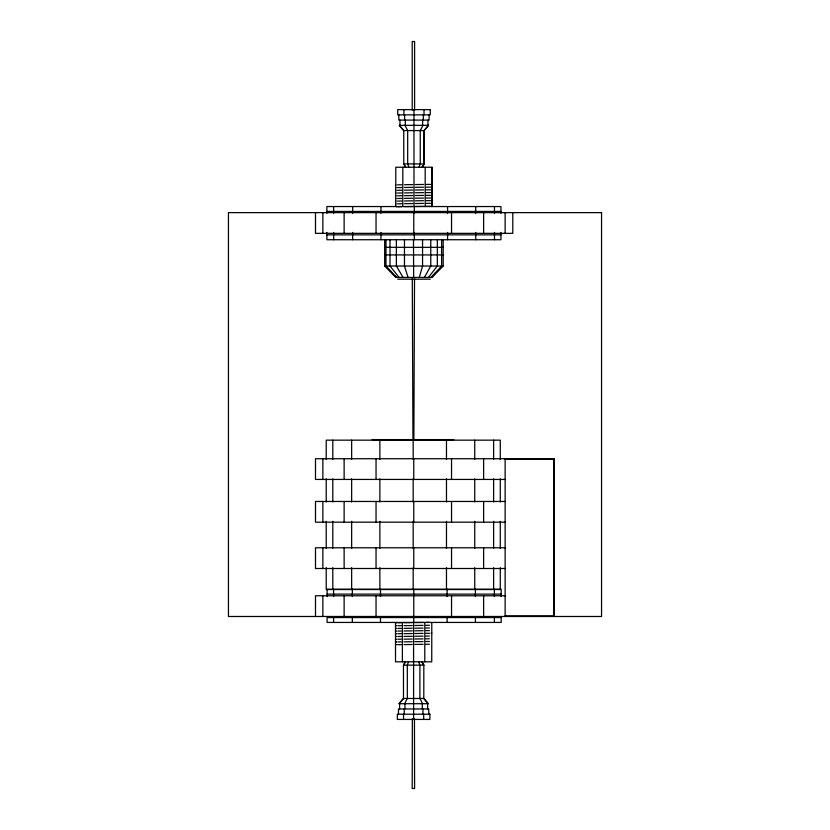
<?xml version="1.0" encoding="UTF-8"?>
<svg xmlns="http://www.w3.org/2000/svg" width="830" height="830" viewBox="0 0 830 830"><rect width="100%" height="100%" fill="white"/><g stroke="black" fill="none" stroke-linecap="round" stroke-linejoin="round"><path stroke-width="1.25" d="M412.354 718.562L412.209 788.5L414.595 788.5L414.45 718.562M414.523 278.714L413.848 440.108M419.264 277.438L422.553 266.025L422.553 239.735M419.046 167.255L420.25 163.915L420.25 130.58L422.989 125.34M408.526 661.811L407.323 665.141L407.323 698.476L404.584 703.716M424.348 277.438L430.77 266.025L430.77 239.735M424.078 163.915L422.159 167.255L424.109 163.915L424.109 130.58L428.488 125.34L399.323 125.34L403.743 130.58L403.774 163.915L405.673 167.255L403.774 163.915L424.109 163.915L424.078 130.58L428.529 125.34M428.405 277.438L437.337 266.025L437.337 239.735M399.085 703.716L403.494 698.476L403.463 665.141L405.393 661.811L403.494 665.141L423.829 665.141L423.798 698.476L428.218 703.716L399.043 703.716L403.463 698.476L423.829 698.476L428.249 703.716M431.05 277.438L441.612 266.025L441.612 239.735M431.216 277.438L435.314 273.049M443.179 239.735L443.179 266.025L432.025 277.438L395.827 277.438L384.674 266.025L384.674 239.735M395.537 633.715L396.367 633.684M396.325 206.774L396.367 206.805M431.247 633.228L431.766 633.207L431.206 633.197M396.367 628.393L395.557 628.424L396.294 628.435M396.367 641.891L395.557 641.912L396.294 641.922M397.477 184.851L401.73 184.779M397.477 187.611L401.73 187.528M397.477 190.309L401.73 190.226M397.477 193.048L401.73 192.965M397.477 195.807L401.73 195.724M397.477 198.484L401.73 198.412M397.477 201.099L401.73 201.016M397.477 203.807L401.73 203.724M397.477 206.753L401.73 206.67M429.401 622.324L425.842 622.396M429.401 625.27L425.842 625.332M429.401 627.978L425.842 628.04M429.401 630.582L425.842 630.655M429.401 633.269L425.842 633.332M429.401 636.029L425.842 636.102M429.401 638.768L425.842 638.83M429.401 641.466L425.842 641.528M429.401 644.215L425.842 644.288M404.469 184.727L412.718 184.602M404.469 187.487L412.718 187.352M404.469 190.184L412.718 190.06M404.469 192.913L412.718 192.788M404.469 195.683L412.718 195.548M404.469 198.36L412.718 198.235M404.469 200.974L412.718 200.85M404.469 203.682L412.718 203.547M404.469 206.618L412.718 206.494M423.113 622.438L414.855 622.562M423.113 625.384L414.855 625.509M423.113 628.092L414.855 628.217M423.113 630.696L414.855 630.831M423.113 633.383L414.855 633.508M423.113 636.143L414.855 636.268M423.113 638.882L414.855 639.007M423.113 641.58L414.855 641.704M423.113 644.329L414.855 644.454M415.374 184.561L423.591 184.457M415.374 187.321L423.591 187.207M415.374 190.018L423.591 189.914M415.374 192.747L423.591 192.643M415.374 195.517L423.591 195.403M415.374 198.194L423.591 198.09M415.374 200.808L423.591 200.704M415.374 203.516L423.591 203.402M415.374 206.463L423.591 206.348M412.199 622.604L403.982 622.708M412.199 625.55L403.982 625.654M412.199 628.248L403.982 628.362M412.199 630.862L403.982 630.976M412.199 633.549L403.982 633.653M412.199 636.309L403.982 636.413M412.199 639.038L403.982 639.152M412.199 641.746L403.982 641.849M412.199 644.495L403.982 644.599M426.298 184.426L430.48 184.385M426.298 187.175L430.48 187.144M426.298 189.883L430.48 189.842M426.298 192.612L430.48 192.57M426.298 195.372L430.48 195.341M426.298 198.059L430.48 198.017M426.298 200.673L430.48 200.632M426.298 203.371L430.48 203.34M426.298 206.317L430.48 206.276M401.274 622.739L397.778 622.78M401.274 625.685L397.778 625.716M401.274 628.393L397.778 628.424M401.274 631.008L397.778 631.039M401.274 633.684L397.778 633.715M401.274 636.444L397.778 636.486M401.274 639.183L397.778 639.214M401.274 641.88L397.778 641.912M401.274 644.64L397.601 644.671M396.294 633.726L395.537 633.726M424.109 130.58L403.743 130.58L399.365 125.34M326.896 211.422L500.957 211.422M326.896 234.849L500.957 234.849M384.674 247.33L443.179 247.33M384.674 254.924L443.179 254.924M384.674 266.025L443.179 266.025M397.767 279.191L430.293 279.191M372.151 439.589L453.782 439.589M505.128 459.322L554.305 459.322M505.418 479.439L315.493 479.439L315.493 458.731L554.305 458.731L554.305 616.483M505.418 501.465L315.493 501.465L315.493 522.184L505.418 522.184M505.418 547.779L315.493 547.779L315.493 568.498L505.418 568.498M327.103 594.124L501.175 594.124M505.418 595.764L315.493 595.764L315.493 616.483M505.128 615.881L554.305 615.881M396.636 277.438L385.971 266.025L385.971 239.735M395.038 275.539L396.802 277.438M399.126 277.438L390.007 266.025L390.007 239.735M403.069 277.438L396.377 266.025L396.377 239.735M404.967 125.34L407.675 130.58L407.675 163.915L408.858 167.255M422.605 703.716L419.897 698.476L419.897 665.141L418.714 661.811M408.08 277.438L404.469 266.025L404.469 239.735M412.967 440.108L412.292 278.714M413.651 277.438L413.485 239.735M553.714 458.731L553.703 616.483M512.784 212.625L512.784 233.344L315.493 233.344L315.493 212.625M505.729 458.731L505.729 459.322M505.729 615.881L505.729 616.483M505.128 212.625L505.128 233.344M505.128 458.731L505.128 616.483M501.175 596.562L501.175 589.238L327.103 589.238L327.103 596.562M500.957 213.372L500.957 206.546L326.896 206.546L326.896 213.372M500.957 232.41L500.957 239.735L326.896 239.735L326.896 232.41M500.283 459.478L500.283 440.159L326.211 440.159L326.211 459.478M500.283 478.796L500.283 501.974M500.283 521.282L500.283 548.329M500.283 567.647L500.283 589.528L326.211 589.528L326.211 567.647M494.473 206.546L494.473 213.372M494.473 232.41L494.473 239.735M494.4 589.238L494.4 596.562M494.4 617.551L494.4 622.438M493.622 440.159L493.622 459.478M493.622 478.796L493.622 501.974M493.622 521.282L493.622 548.329M493.622 567.647L493.622 589.528M483.631 212.625L483.631 233.344M483.631 458.731L483.631 479.439M483.631 501.465L483.631 522.184M483.631 547.779L483.631 568.498M483.631 595.764L483.631 616.483M475.735 206.546L475.735 213.372M475.735 232.41L475.735 239.735M475.414 589.238L475.414 596.562M475.414 617.551L475.414 622.438M474.739 440.159L474.739 459.478M474.739 478.796L474.739 501.974M474.739 521.282L474.739 548.329M474.739 567.647L474.739 589.528M451.541 212.625L451.541 233.344M451.541 458.731L451.541 479.439M451.541 501.465L451.541 522.184M451.541 547.779L451.541 568.498M451.541 595.764L451.541 616.483M447.577 206.546L447.577 213.372M447.577 232.41L447.577 239.735M447.1 589.238L447.1 596.562M447.1 617.551L447.1 622.438M446.478 440.159L446.478 459.478M446.478 478.796L446.478 501.974M446.478 521.282L446.478 548.329M446.478 567.647L446.478 589.528M432.067 206.546L432.067 167.255L395.786 167.255L395.786 206.546M432.015 167.255L432.015 206.546M431.787 622.521L431.745 661.811L395.505 661.811L395.505 622.521M429.1 114.862L429.1 120.101L398.825 120.101L398.825 114.862M428.747 714.194L428.747 708.955L398.473 708.955L398.473 714.194M427.969 120.101L427.969 125.34M427.616 703.716L427.616 708.955M425.188 167.255L425.188 206.546M424.784 622.521L424.784 661.811M424.016 109.622L424.016 114.862M423.663 714.194L423.663 719.434M423.321 114.862L423.321 120.101M422.968 708.955L422.968 714.194M422.615 120.101L422.615 125.34M422.273 703.716L422.273 708.955M414.595 110.214L414.595 41.5L412.22 41.5L412.22 110.214M414.305 206.546L414.305 213.372M414.305 232.41L414.305 239.735M413.963 109.622L414.004 206.546M413.765 212.625L413.765 233.344M413.765 458.731L413.765 479.439M413.765 501.465L413.765 522.184M413.765 547.779L413.765 568.498M413.765 589.238L413.765 616.483M413.765 617.551L413.765 622.438M413.568 622.521L413.61 719.434M413.174 440.159L413.174 459.478M413.174 478.796L413.174 501.974M413.174 521.282L413.174 548.329M413.174 567.647L413.174 589.528M405.31 120.101L405.31 125.34M404.957 703.716L404.957 708.955M404.604 114.862L404.604 120.101M404.252 708.955L404.252 714.194M403.909 109.622L403.909 114.862M403.556 714.194L403.556 719.434M402.799 167.255L402.799 206.546M402.384 622.521L402.384 661.811M399.956 120.101L399.956 125.34M399.604 703.716L399.604 708.955M380.97 206.546L380.97 213.372M380.97 232.41L380.97 239.735M380.493 589.238L380.493 596.562M380.493 617.551L380.493 622.438M379.87 440.159L379.87 459.478M379.87 478.796L379.87 501.974M379.87 521.282L379.87 548.329M379.87 567.647L379.87 589.528M376.042 212.625L376.042 233.344M376.042 458.731L376.042 479.439M376.042 501.465L376.042 522.184M376.042 547.779L376.042 568.498M376.042 595.764L376.042 616.483M352.646 206.546L352.646 213.372M352.646 232.41L352.646 239.735M352.335 589.238L352.335 596.562M352.335 617.551L352.335 622.438M351.65 440.159L351.65 459.478M351.65 478.796L351.65 501.974M351.65 521.282L351.65 548.329M351.65 567.647L351.65 589.528M344.128 212.625L344.128 233.344M344.128 458.731L344.128 479.439M344.128 501.465L344.128 522.184M344.128 547.779L344.128 568.498M344.128 595.764L344.128 616.483M333.66 206.546L333.66 213.372M333.66 232.41L333.66 239.735M333.587 589.238L333.587 596.562M333.587 617.551L333.587 622.438M332.809 440.159L332.809 459.478M332.809 478.796L332.809 501.974M332.809 521.282L332.809 548.329M332.809 567.647L332.809 589.528M326.211 478.796L326.211 501.974M326.211 521.282L326.211 548.329M322.86 212.625L322.86 233.344M322.86 458.731L322.86 479.439M322.86 501.465L322.86 522.184M322.86 547.779L322.86 568.498M322.86 595.764L322.86 616.483M395.837 184.903L395.869 184.903M395.837 187.653L395.869 187.653M395.837 190.35L395.869 190.35M395.837 193.089L395.869 193.089M395.837 195.849L395.869 195.849M395.837 198.536L395.869 198.536M395.837 201.14L395.869 201.14M395.837 203.848L395.869 203.848M395.557 622.77L396.294 622.791L395.588 622.77M395.557 625.716L396.294 625.727L395.588 625.716M395.557 631.039L396.294 631.049L395.588 631.028M395.557 636.475L396.294 636.496L395.588 636.475M395.557 639.214L396.294 639.225L395.588 639.214M395.557 644.661L396.294 644.682L395.588 644.661M430.231 109.622L397.695 109.622L397.695 114.862L430.231 114.862L430.231 109.622M601.553 212.625L228.447 212.625L228.447 616.483L601.553 616.483L601.553 212.625M501.175 617.551L327.103 617.551L327.103 622.438L501.175 622.438L501.175 617.551M429.888 714.194L397.342 714.194L397.342 719.434L429.888 719.434L429.888 714.194M423.829 665.141L421.899 661.811L423.798 665.141"/></g></svg>
